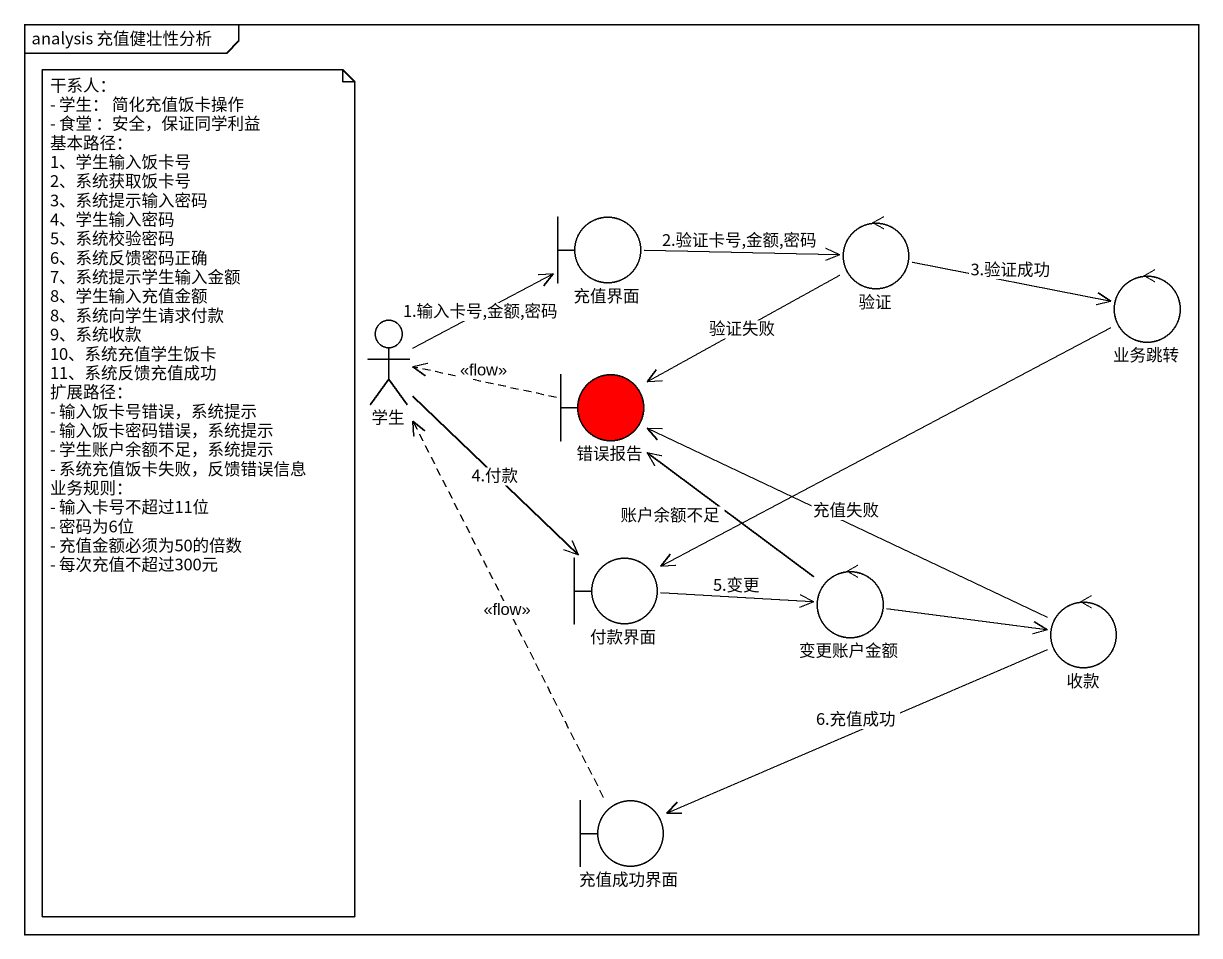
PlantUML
@startuml
mainframe analysis 充值健壮性分析
boundary 充值界面
control 验证
control 业务跳转
actor 学生
boundary 错误报告 #FF0000
boundary 付款界面
control 变更账户金额
control 收款
boundary 充值成功界面
充值界面 -right-> 验证 : 2.验证卡号,金额,密码
验证 -right-> 业务跳转 : 3.验证成功
验证 -left-> 错误报告 : 验证失败
业务跳转 -left-> 付款界面
学生 -right-> 充值界面 : 1.输入卡号,金额,密码
学生 --> 付款界面 : 4.付款
错误报告 .left.> 学生 : <<flow>>
付款界面 -right-> 变更账户金额 : 5.变更
变更账户金额 -up-> 错误报告 : 账户余额不足
变更账户金额 -right-> 收款
收款 -left-> 错误报告 : 充值失败
收款 -left-> 充值成功界面 : 6.充值成功
充值成功界面 .up.> 学生 : <<flow>>
note as N1
  干系人：
  - 学生： 简化充值饭卡操作
  - 食堂 ：安全，保证同学利益
  基本路径：
  1、学生输入饭卡号
  2、系统获取饭卡号
  3、系统提示输入密码
  4、学生输入密码
  5、系统校验密码
  6、系统反馈密码正确
  7、系统提示学生输入金额
  8、学生输入充值金额
  8、系统向学生请求付款
  9、系统收款
  10、系统充值学生饭卡
  11、系统反馈充值成功
  扩展路径：
  - 输入饭卡号错误，系统提示
  - 输入饭卡密码错误，系统提示
  - 学生账户余额不足，系统提示
  - 系统充值饭卡失败，反馈错误信息
  业务规则：
  - 输入卡号不超过11位
  - 密码为6位
  - 充值金额必须为50的倍数
  - 每次充值不超过300元
end note
@enduml
